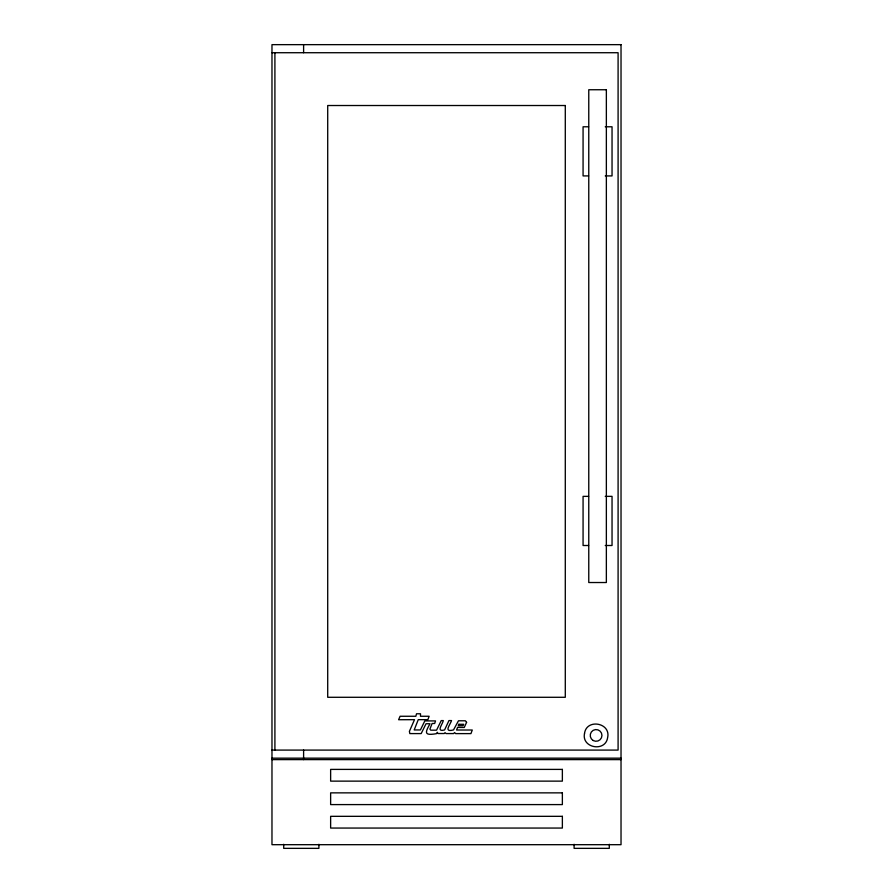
<?xml version="1.0" encoding="UTF-8"?>
<svg xmlns="http://www.w3.org/2000/svg" width="893" height="893" viewBox="0 0 893 893"><rect width="100%" height="100%" fill="white"/><g stroke="black" fill="none" stroke-linecap="round" stroke-linejoin="round"><path stroke-width="1.34" d="M271.974 52.72L618.09 52.72L618.09 750.087L271.974 750.087M588.599 126.784L583.073 126.784L583.073 175.91L588.599 175.91M605.264 126.784L612.04 126.784L612.04 175.91L605.264 175.91M588.599 496.363L583.073 496.363L583.073 545.5L588.599 545.5M605.264 496.363L612.04 496.363L612.04 545.5L605.264 545.5M271.974 758.157L621.026 758.157M271.974 759.619L621.026 759.619M609.294 844.287L609.294 848.35L574.099 848.35L574.099 844.287M318.901 844.287L318.901 848.35L283.706 848.35L283.706 844.287M303.609 44.65L303.609 52.72M303.609 750.087L303.609 759.619M274.91 52.72L274.91 750.087M466.581 722.359L464.248 727.471L457.573 727.415L456.58 730.016L472.274 730.016L470.946 733.611L455.631 733.611L454.593 732.573L453.633 733.577L446.031 733.577L445.027 732.651L444.267 733.533L437.916 733.533L437.313 732.271L436.51 733.655C423.36 735.999 425.392 732.171 429.991 723.732L426.028 723.732L421.183 733.588L409.831 733.588L409.396 731.389L414.497 719.68L398.602 719.725L400.097 716.264L415.859 716.264L416.518 713.775L420.503 713.775L420.503 716.264L429.131 716.264L427.881 719.669L418.259 719.669L414.196 729.949L420.413 729.949L424.811 720.908L435.516 720.908L434.679 723.475L432.112 723.475L429.913 729.135L430.75 730.184L436.565 730.184L441.231 720.595L443.308 720.595C442.504 724.301 435.773 732.327 444.58 729.949L448.945 720.584L451.545 720.584C449.938 725.205 443.408 732.539 453.51 729.949L458.477 720.785L465.376 720.785L466.581 722.359M584.535 733.387C581.265 748.144 605.677 752.453 607.653 737.462C610.924 722.694 586.511 718.396 584.535 733.387M458.812 724.301L458.265 725.708L463.065 725.708L463.713 724.301L458.812 724.301M621.026 44.65L271.974 44.65L271.974 844.689L621.026 844.689L621.026 44.65M606.358 89.746L588.766 89.746L588.766 582.526L606.358 582.526L606.358 89.746M565.291 105.519L327.709 105.519L327.709 697.288L565.291 697.288L565.291 105.519M562.367 769.398L330.633 769.398L330.633 781.129L562.367 781.129L562.367 769.398M562.367 792.861L330.633 792.861L330.633 804.593L562.367 804.593L562.367 792.861M562.367 816.325L330.633 816.325L330.633 828.057L562.367 828.057L562.367 816.325M593.164 740.498A5.871 5.871 0 0 0 601.96 735.419A5.871 5.871 0 0 0 593.164 730.34A5.871 5.871 0 0 0 593.164 740.498"/></g></svg>
